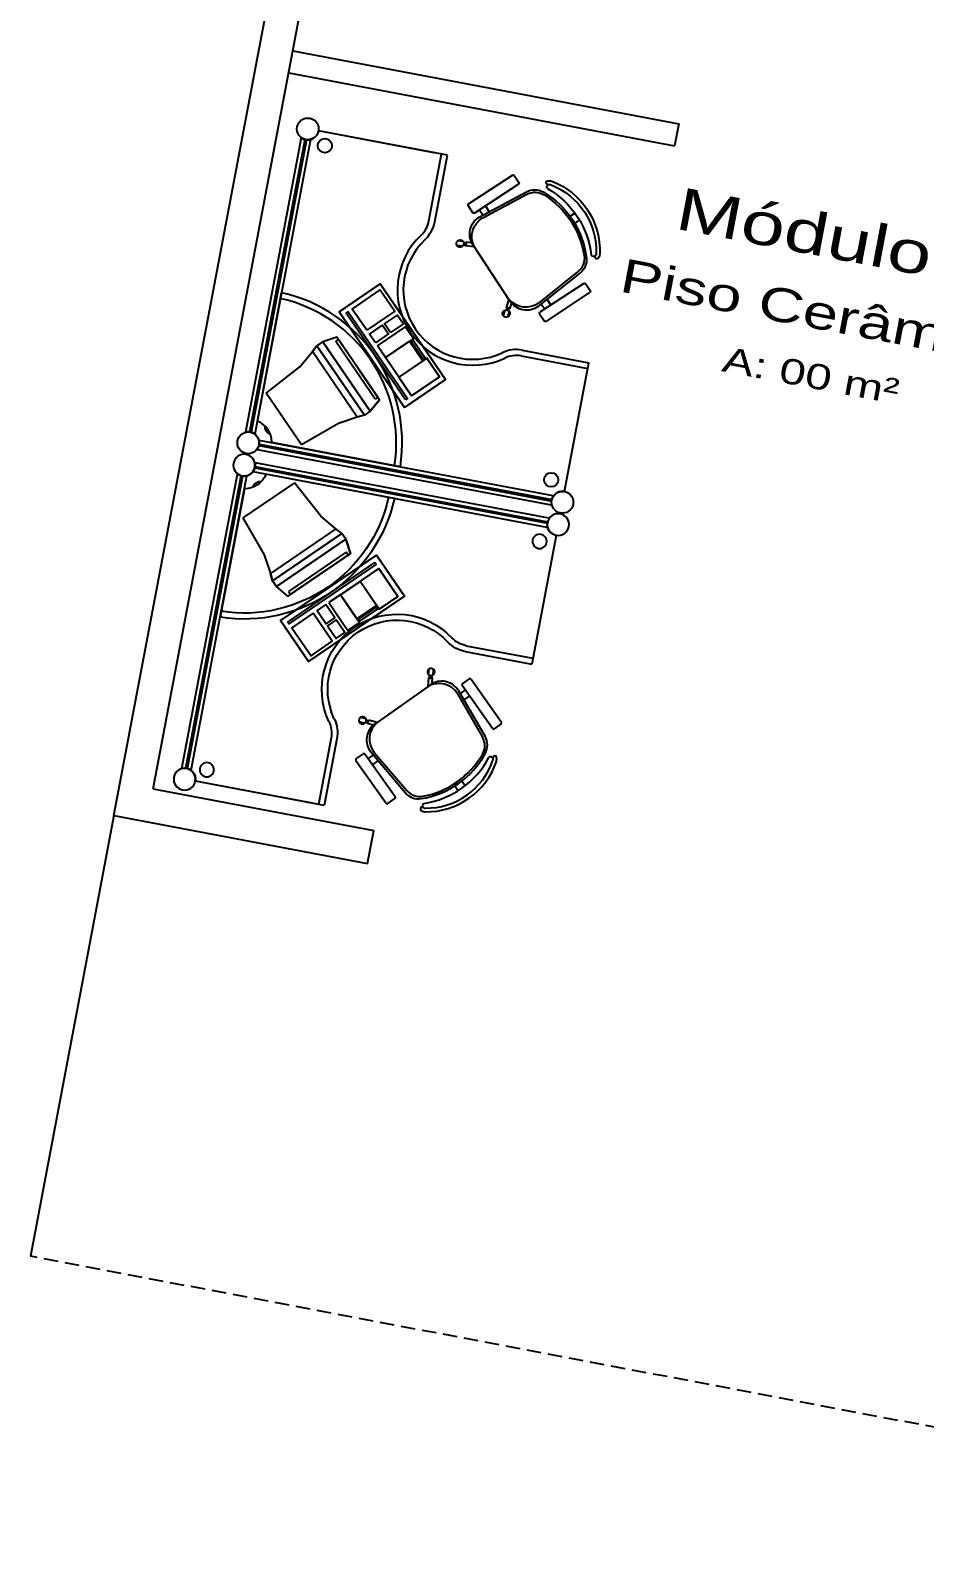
# Model space of a CAD drawing. Header units: inches. Extents: x -18604 to 2753, y -9056 to 3482.
# Drawn here: x -2530 to -2131, y -4831 to -4152 of the extents above; entities that cross this region are included whole.
import ezdxf
from ezdxf.enums import TextEntityAlignment as Align

# ---------------------------------------------------------------- set-up
doc = ezdxf.new("R2010")
doc.units = ezdxf.units.IN
doc.linetypes.add('HIDDEN', pattern=[9.525, 6.35, -3.175])
for name, color, linetype in [('ESPECARQ', 2, 'Continuous'), ('Linha Fina', 253, 'Continuous'), ('MOVEIS', 2, 'Continuous'), ('Parede', 6, 'Continuous'), ('Parede Baixo', 4, 'Continuous'), ('TEXTO', 2, 'Continuous')]:
    doc.layers.add(name, color=color, linetype=linetype)
doc.styles.add('REGUA100', font='GOTHIC.TTF', dxfattribs={"width": 1.4})
doc.styles.add('REGUA60', font='GOTHIC.TTF', dxfattribs={"width": 1.4})

# ---------------------------------------------------------------- blocks, each defined once
blk = doc.blocks.new('INDUNI1')
at = {"color": 0, "style": 'REGUA100', "width": 1.4, "flags": 8}
for tag, p in [('NOME1', (0, 0)), ('NOME2', (0, -4.286))]:
    blk.add_attdef(tag, text='', height=2.5, dxfattribs=at).set_placement(p, align=Align.CENTER)
at = {"layer": 'ESPECARQ', "style": 'REGUA60', "width": 1.4}
blk.add_attdef('AREA', text='', height=1.5, dxfattribs=at).set_placement((0, -7.813), align=Align.CENTER)
at = {"layer": 'ESPECARQ', "style": 'REGUA60', "width": 1.4, "flags": 8}
for tag, p in [('PISO', (0, -10.313)), ('REVPAR', (0, -12.813)), ('PEDIR', (0, -15.313))]:
    blk.add_attdef(tag, text='', height=1.5, dxfattribs=at).set_placement(p, align=Align.CENTER)

msp = doc.modelspace()

# ---------------------------------------------------------------- linework, layer by layer
at = {"layer": 'Linha Fina'}
msp.add_line((-2492.33, -4501.69, -1754.51), (-2529.51, -4698.21, -1754.51), dxfattribs=at)
at = {"layer": 'Linha Fina', "linetype": 'HIDDEN'}
msp.add_line((2546, -5658.5, -1754.51), (-2529.51, -4698.21, -1754.51), dxfattribs=at)
at = {"layer": 'MOVEIS'}
for p, q in [((-2408.84, -4199.4, -1754.51), (-2433.69, -4330.72, -1754.51)), ((-2407.16, -4200.19, -1754.51), (-2431.84, -4330.59, -1754.51)), ((-2406.54, -4200.31, -1754.51), (-2431.21, -4330.71, -1754.51)), ((-2404.69, -4200.19, -1754.51), (-2429.54, -4331.5, -1754.51)), ((-2348.9, -4206.23, -1754.51), (-2401.12, -4196.35, -1754.51)), ((-2343.71, -4207.21, -1754.51), (-2401.12, -4196.35, -1754.51)), ((-2351.92, -4236.43, -1754.51), (-2346.3, -4206.72, -1754.51)), ((-2349.33, -4236.92, -1754.51), (-2343.71, -4207.21, -1754.51)), ((-2334.24, -4228.86, -1754.31), (-2314.68, -4215.99, -1754.31)), ((-2311.98, -4220.08, -1754.31), (-2331.54, -4232.95, -1754.31)), ((-2313.92, -4216.14, -1754.31), (-2311.83, -4219.33, -1754.31)), ((-2329.5, -4234.75, -1754.31), (-2308.43, -4223.44, -1754.31)), ((-2327.96, -4235.1, -1754.31), (-2308.21, -4224.57, -1754.31)), ((-2332.3, -4232.8, -1754.31), (-2334.39, -4229.61, -1754.31)), ((-2327.88, -4233.95, -1754.31), (-2329.45, -4231.57, -1754.31)), ((-2325.07, -4232.28, -1754.31), (-2326.72, -4229.78, -1754.31)), ((-2289, -4234.39, -1754.31), (-2286.86, -4232.98, -1754.31)), ((-2286.9, -4237.57, -1754.31), (-2284.76, -4236.16, -1754.31)), ((-2336.87, -4247.72, -1754.31), (-2339.39, -4247.43, -1754.31)), ((-2336.64, -4245.68, -1754.31), (-2339.16, -4245.39, -1754.31)), ((-2335.63, -4247.42, -1754.31), (-2335.65, -4247.63, -1754.31)), ((-2331.62, -4248.08, -1754.31), (-2335.65, -4247.63, -1754.31)), ((-2335.47, -4246, -1754.31), (-2335.49, -4246.21, -1754.31)), ((-2332.79, -4246.31, -1754.31), (-2335.47, -4246, -1754.31)), ((-2315.64, -4272.36, -1754.31), (-2332.32, -4247.02, -1754.31)), ((-2303.25, -4274.63, -1754.31), (-2284.53, -4259.75, -1754.31)), ((-2302.97, -4273.08, -1754.31), (-2285.49, -4259.1, -1754.31)), ((-2373.67, -4264.48, -1752.4), (-2391.98, -4276.96, -1752.4)), ((-2386.12, -4275.76, -1752.4), (-2373.6, -4267.23, -1752.4)), ((-2373.67, -4264.48, -1752.4), (-2373.67, -4264.48, -1754.51)), ((-2344.53, -4307.21, -1754.51), (-2373.67, -4264.48, -1754.51)), ((-2344.53, -4307.21, -1752.4), (-2373.67, -4264.48, -1752.4)), ((-2373.6, -4267.23, -1752.4), (-2367.14, -4276.69, -1752.4)), ((-2282.85, -4264.34, -1754.31), (-2302.41, -4277.21, -1754.31)), ((-2280, -4267.68, -1754.31), (-2282.1, -4264.5, -1754.31)), ((-2428.39, -4325.71, -1754.51), (-2417.56, -4268.48, -1754.51)), ((-2316.34, -4271.3, -1754.31), (-2317.51, -4275.19, -1754.31)), ((-2315.17, -4273.08, -1754.31), (-2315.95, -4275.66, -1754.31)), ((-2301.88, -4273.46, -1754.31), (-2300.31, -4275.84, -1754.31)), ((-2299.71, -4281.31, -1754.31), (-2280.16, -4268.43, -1754.31)), ((-2299.23, -4271.54, -1754.31), (-2297.59, -4274.04, -1754.31)), ((-2391.98, -4276.96, -1752.4), (-2362.85, -4319.7, -1752.4)), ((-2388.75, -4277.56, -1752.4), (-2387.88, -4276.96, -1752.4)), ((-2362.36, -4316.26, -1752.4), (-2388.75, -4277.56, -1752.4)), ((-2387.88, -4276.96, -1752.4), (-2361.49, -4315.67, -1752.4)), ((-2379.66, -4285.23, -1752.4), (-2386.12, -4275.76, -1752.4)), ((-2367.14, -4276.69, -1752.4), (-2379.66, -4285.23, -1752.4)), ((-2371.7, -4282.36, -1752.4), (-2365.95, -4278.44, -1752.4)), ((-2365.95, -4278.44, -1752.4), (-2363.28, -4282.36, -1752.4)), ((-2318.07, -4276.27, -1754.31), (-2318.81, -4278.7, -1754.31)), ((-2317.31, -4275.25, -1754.31), (-2317.51, -4275.19, -1754.31)), ((-2316.11, -4276.86, -1754.31), (-2316.84, -4279.3, -1754.31)), ((-2315.95, -4275.66, -1754.31), (-2316.15, -4275.6, -1754.31)), ((-2302.56, -4277.97, -1754.31), (-2300.47, -4281.15, -1754.31)), ((-2392.92, -4288.28, -1752.4), (-2399.19, -4290.32, -1752.4)), ((-2383.41, -4302.24, -1752.4), (-2392.92, -4288.28, -1752.4)), ((-2378.47, -4286.97, -1752.4), (-2372.57, -4282.95, -1752.4)), ((-2375.8, -4290.9, -1752.4), (-2378.47, -4286.97, -1752.4)), ((-2369.9, -4286.87, -1752.4), (-2375.8, -4290.9, -1752.4)), ((-2374.91, -4292.21, -1752.4), (-2362.39, -4283.67, -1752.4)), ((-2372.57, -4282.95, -1752.4), (-2369.9, -4286.87, -1752.4)), ((-2369.03, -4286.28, -1752.4), (-2371.7, -4282.36, -1752.4)), ((-2363.28, -4282.36, -1752.4), (-2369.03, -4286.28, -1752.4)), ((-2362.39, -4283.67, -1752.4), (-2358.82, -4288.9, -1752.4)), ((-2409.47, -4301.48, -1755.57), (-2403.83, -4294.76, -1753.46)), ((-2401.81, -4292.11, -1753.46), (-2403.83, -4294.76, -1753.46)), ((-2403.83, -4294.76, -1753.46), (-2401.81, -4292.11, -1753.46)), ((-2401.81, -4292.11, -1753.46), (-2399.19, -4290.32, -1752.4)), ((-2399.19, -4290.32, -1752.4), (-2401.81, -4292.11, -1752.4)), ((-2380.7, -4323.07, -1753.46), (-2401.81, -4292.11, -1753.46)), ((-2380.7, -4323.07, -1752.4), (-2401.81, -4292.11, -1752.4)), ((-2378.08, -4321.28, -1752.4), (-2399.19, -4290.32, -1752.4)), ((-2399.19, -4290.32, -1752.4), (-2378.08, -4321.28, -1752.4)), ((-2393.48, -4290.28, -1752.4), (-2392.17, -4289.38, -1752.4)), ((-2375.95, -4315.98, -1752.4), (-2393.48, -4290.28, -1752.4)), ((-2374.64, -4315.09, -1752.4), (-2392.17, -4289.38, -1752.4)), ((-2381.46, -4305.08, -1747.12), (-2391.43, -4290.47, -1747.12)), ((-2359.73, -4314.47, -1752.4), (-2374.91, -4292.21, -1752.4)), ((-2358.82, -4288.9, -1752.4), (-2360.56, -4290.09, -1752.4)), ((-2360.56, -4290.09, -1752.4), (-2354.62, -4298.81, -1752.4)), ((-2359.83, -4290.23, -1752.4), (-2358.96, -4289.64, -1752.4)), ((-2354.48, -4298.08, -1752.4), (-2359.83, -4290.23, -1752.4)), ((-2358.96, -4289.64, -1752.4), (-2353.6, -4297.48, -1752.4)), ((-2310.35, -4294.1, -1754.51), (-2280.64, -4299.72, -1754.51)), ((-2424.4, -4313.32, -1755.57), (-2409.47, -4301.48, -1755.57)), ((-2383.41, -4302.24, -1752.4), (-2373.89, -4316.19, -1752.4)), ((-2354.62, -4298.81, -1752.4), (-2352.87, -4297.62, -1752.4)), ((-2353.6, -4297.48, -1752.4), (-2354.48, -4298.08, -1752.4)), ((-2352.87, -4297.62, -1752.4), (-2347.21, -4305.93, -1752.4)), ((-2310.84, -4296.69, -1754.51), (-2281.13, -4302.31, -1754.51)), ((-2291.5, -4357.13, -1754.51), (-2280.64, -4299.72, -1754.51)), ((-2388.04, -4306.68, -1752.4), (-2378.08, -4321.28, -1752.4)), ((-2362.85, -4319.7, -1752.4), (-2344.53, -4307.21, -1752.4)), ((-2347.21, -4305.93, -1752.4), (-2359.73, -4314.47, -1752.4)), ((-2344.53, -4307.21, -1752.4), (-2344.53, -4307.21, -1754.51)), ((-2408.7, -4336.34, -1755.57), (-2424.4, -4313.32, -1755.57)), ((-2374.64, -4315.09, -1752.4), (-2375.95, -4315.98, -1752.4)), ((-2374.64, -4315.09, -1752.4), (-2374.64, -4315.09, -1752.4)), ((-2374.64, -4315.09, -1752.4), (-2374.64, -4315.09, -1752.4)), ((-2361.49, -4315.67, -1752.4), (-2362.36, -4316.26, -1752.4)), ((-2378.08, -4321.28, -1752.4), (-2380.7, -4323.07, -1753.46)), ((-2378.08, -4321.28, -1752.4), (-2380.7, -4323.07, -1752.4)), ((-2373.89, -4316.19, -1752.4), (-2378.08, -4321.28, -1752.4)), ((-2392.23, -4326.77, -1755.57), (-2408.7, -4336.34, -1755.57)), ((-2383.91, -4323.98, -1753.46), (-2392.23, -4326.77, -1755.57)), ((-2380.7, -4323.07, -1753.46), (-2383.91, -4323.98, -1753.46)), ((-2380.7, -4323.07, -1753.46), (-2383.91, -4323.98, -1753.46)), ((-2427.69, -4334.21, -1754.51), (-2296.7, -4358.99, -1754.51)), ((-2427.56, -4336.06, -1754.51), (-2297.03, -4360.76, -1754.51)), ((-2364.65, -4346.08, -1754.51), (-2421.88, -4335.26, -1754.51)), ((-2428.47, -4338.36, -1754.51), (-2297.48, -4363.14, -1754.51)), ((-2427.68, -4336.68, -1754.51), (-2297.15, -4361.38, -1754.51)), ((-2462.06, -4480.66, -1754.51), (-2437.21, -4349.35, -1754.51)), ((-2430.35, -4348.29, -1754.51), (-2299.36, -4373.07, -1754.51)), ((-2429.57, -4344.14, -1754.51), (-2298.58, -4368.92, -1754.51)), ((-2429.56, -4346.61, -1754.51), (-2299.03, -4371.31, -1754.51)), ((-2429.44, -4345.99, -1754.51), (-2298.91, -4370.69, -1754.51)), ((-2367.33, -4360.27, -1754.51), (-2424.56, -4349.44, -1754.51)), ((-2460.21, -4480.54, -1754.51), (-2435.54, -4350.14, -1754.51)), ((-2459.58, -4480.66, -1754.51), (-2434.91, -4350.26, -1754.51)), ((-2457.91, -4481.45, -1754.51), (-2433.06, -4350.14, -1754.51)), ((-2434.11, -4355.94, -1754.51), (-2444.94, -4413.18, -1754.51)), ((-2411.9, -4353.24, -1755.57), (-2434.92, -4368.94, -1755.57)), ((-2400.06, -4368.17, -1755.57), (-2411.9, -4353.24, -1755.57)), ((-2434.92, -4368.94, -1755.57), (-2425.35, -4385.41, -1755.57)), ((-2393.34, -4373.8, -1753.46), (-2400.06, -4368.17, -1755.57)), ((-2390.68, -4375.83, -1753.46), (-2421.64, -4396.94, -1753.46)), ((-2390.68, -4375.83, -1752.4), (-2421.64, -4396.94, -1752.4)), ((-2390.68, -4375.83, -1753.46), (-2393.34, -4373.8, -1753.46)), ((-2390.68, -4375.83, -1753.46), (-2393.34, -4373.8, -1753.46)), ((-2388.9, -4378.44, -1752.4), (-2390.68, -4375.83, -1753.46)), ((-2388.9, -4378.44, -1752.4), (-2390.68, -4375.83, -1752.4)), ((-2295.2, -4376.7, -1754.51), (-2306.07, -4434.11, -1754.51)), ((-2388.9, -4378.44, -1752.4), (-2419.86, -4399.55, -1752.4)), ((-2419.86, -4399.55, -1752.4), (-2388.9, -4378.44, -1752.4)), ((-2403.51, -4388.4, -1752.4), (-2388.9, -4378.44, -1752.4)), ((-2386.86, -4384.72, -1752.4), (-2388.9, -4378.44, -1752.4)), ((-2425.35, -4385.41, -1755.57), (-2422.56, -4393.73, -1753.46)), ((-2418.03, -4414.62, -1752.4), (-2375.29, -4385.48, -1752.4)), ((-2376.1, -4388.86, -1752.4), (-2414.8, -4415.25, -1752.4)), ((-2388.85, -4384.16, -1752.4), (-2414.56, -4401.69, -1752.4)), ((-2414.2, -4416.12, -1752.4), (-2375.5, -4389.73, -1752.4)), ((-2387.96, -4385.47, -1752.4), (-2413.66, -4402.99, -1752.4)), ((-2400.81, -4394.23, -1752.4), (-2386.86, -4384.72, -1752.4)), ((-2387.96, -4385.47, -1752.4), (-2388.85, -4384.16, -1752.4)), ((-2387.96, -4385.47, -1752.4), (-2387.96, -4385.47, -1752.4)), ((-2387.96, -4385.47, -1752.4), (-2387.96, -4385.47, -1752.4)), ((-2375.5, -4389.73, -1752.4), (-2376.1, -4388.86, -1752.4)), ((-2375.29, -4385.48, -1752.4), (-2362.81, -4403.8, -1752.4)), ((-2421.64, -4396.94, -1753.46), (-2422.56, -4393.73, -1753.46)), ((-2422.56, -4393.73, -1753.46), (-2421.64, -4396.94, -1753.46)), ((-2421.64, -4396.94, -1753.46), (-2419.86, -4399.55, -1752.4)), ((-2419.86, -4399.55, -1752.4), (-2421.64, -4396.94, -1752.4)), ((-2400.81, -4394.23, -1752.4), (-2414.77, -4403.75, -1752.4)), ((-2397.96, -4392.29, -1747.12), (-2412.57, -4402.25, -1747.12)), ((-2374.3, -4391.5, -1752.4), (-2396.56, -4406.67, -1752.4)), ((-2365.77, -4404.02, -1752.4), (-2374.3, -4391.5, -1752.4)), ((-2414.77, -4403.75, -1752.4), (-2419.86, -4399.55, -1752.4)), ((-2414.56, -4401.69, -1752.4), (-2413.66, -4402.99, -1752.4)), ((-2362.81, -4403.8, -1754.51), (-2405.54, -4432.94, -1754.51)), ((-2362.81, -4403.8, -1752.4), (-2405.54, -4432.94, -1752.4)), ((-2374.07, -4409.68, -1752.4), (-2365.77, -4404.02, -1752.4)), ((-2362.81, -4403.8, -1752.4), (-2362.81, -4403.8, -1754.51)), ((-2397.87, -4407.56, -1752.4), (-2401.8, -4410.24, -1752.4)), ((-2401.8, -4410.24, -1752.4), (-2397.77, -4416.14, -1752.4)), ((-2393.85, -4413.46, -1752.4), (-2397.87, -4407.56, -1752.4)), ((-2396.56, -4406.67, -1752.4), (-2388.03, -4419.19, -1752.4)), ((-2383.98, -4413.88, -1752.4), (-2375.26, -4407.93, -1752.4)), ((-2375.4, -4408.67, -1752.4), (-2383.25, -4414.02, -1752.4)), ((-2382.65, -4414.89, -1752.4), (-2374.81, -4409.54, -1752.4)), ((-2374.81, -4409.54, -1752.4), (-2375.4, -4408.67, -1752.4)), ((-2375.26, -4407.93, -1752.4), (-2374.07, -4409.68, -1752.4)), ((-2405.54, -4432.94, -1752.4), (-2418.03, -4414.62, -1752.4)), ((-2414.8, -4415.25, -1752.4), (-2414.2, -4416.12, -1752.4)), ((-2403.54, -4411.43, -1752.4), (-2413, -4417.88, -1752.4)), ((-2395, -4423.95, -1752.4), (-2403.54, -4411.43, -1752.4)), ((-2397.77, -4416.14, -1752.4), (-2393.85, -4413.46, -1752.4)), ((-2393.25, -4414.34, -1752.4), (-2397.18, -4417.01, -1752.4)), ((-2397.18, -4417.01, -1752.4), (-2393.26, -4422.76, -1752.4)), ((-2389.33, -4420.09, -1752.4), (-2393.25, -4414.34, -1752.4)), ((-2388.03, -4419.19, -1752.4), (-2382.79, -4415.63, -1752.4)), ((-2382.79, -4415.63, -1752.4), (-2383.98, -4413.88, -1752.4)), ((-2383.25, -4414.02, -1752.4), (-2382.65, -4414.89, -1752.4)), ((-2413, -4417.88, -1752.4), (-2404.47, -4430.4, -1752.4)), ((-2404.47, -4430.4, -1752.4), (-2395, -4423.95, -1752.4)), ((-2393.26, -4422.76, -1752.4), (-2389.33, -4420.09, -1752.4)), ((-2335.77, -4428.49, -1754.51), (-2306.07, -4434.11, -1754.51)), ((-2335.28, -4425.9, -1754.51), (-2305.58, -4431.52, -1754.51)), ((-2405.54, -4432.94, -1752.4), (-2405.54, -4432.94, -1754.51)), ((-2352.07, -4438.81, -1754.31), (-2351.87, -4436.28, -1754.31)), ((-2350.02, -4438.98, -1754.31), (-2349.82, -4436.44, -1754.31)), ((-2351.23, -4443.34, -1754.31), (-2376.01, -4460.83, -1754.31)), ((-2352.27, -4444.07, -1754.31), (-2351.94, -4440.03, -1754.31)), ((-2351.73, -4440.04, -1754.31), (-2351.94, -4440.03, -1754.31)), ((-2350.53, -4442.85, -1754.31), (-2350.31, -4440.16, -1754.31)), ((-2350.31, -4440.16, -1754.31), (-2350.52, -4440.14, -1754.31)), ((-2323.64, -4462.78, -1754.31), (-2337.14, -4443.65, -1754.31)), ((-2337.01, -4442.9, -1754.31), (-2333.9, -4440.7, -1754.31)), ((-2333.14, -4440.83, -1754.31), (-2319.64, -4459.96, -1754.31)), ((-2339.17, -4447.3, -1754.31), (-2328.01, -4466.7, -1754.31)), ((-2338.87, -4445.76, -1754.31), (-2326.88, -4466.44, -1754.31)), ((-2338.02, -4447.35, -1754.31), (-2335.7, -4445.7, -1754.31)), ((-2336.26, -4450.1, -1754.31), (-2333.81, -4448.37, -1754.31)), ((-2380, -4458.53, -1754.31), (-2382.45, -4457.87, -1754.31)), ((-2380.53, -4460.51, -1754.31), (-2382.98, -4459.85, -1754.31)), ((-2379.32, -4460.63, -1754.31), (-2379.26, -4460.43, -1754.31)), ((-2376.71, -4461.33, -1754.31), (-2379.32, -4460.63, -1754.31)), ((-2378.95, -4459.25, -1754.31), (-2378.9, -4459.05, -1754.31)), ((-2374.97, -4460.1, -1754.31), (-2378.9, -4459.05, -1754.31)), ((-2319.77, -4460.72, -1754.31), (-2322.88, -4462.91, -1754.31)), ((-2395.55, -4466.99, -1754.51), (-2401.17, -4496.7, -1754.51)), ((-2392.95, -4467.48, -1754.51), (-2398.57, -4497.19, -1754.51)), ((-2384.43, -4477.04, -1754.31), (-2370.93, -4496.17, -1754.31)), ((-2381.19, -4474.08, -1754.31), (-2384.3, -4476.28, -1754.31)), ((-2366.93, -4493.34, -1754.31), (-2380.43, -4474.21, -1754.31)), ((-2376.66, -4474.62, -1754.31), (-2378.98, -4476.26, -1754.31)), ((-2377.87, -4473.29, -1754.31), (-2362.39, -4491.52, -1754.31)), ((-2374.65, -4477.2, -1754.31), (-2377.1, -4478.93, -1754.31)), ((-2376.31, -4473.52, -1754.31), (-2361.77, -4490.54, -1754.31)), ((-2403.76, -4496.2, -1754.51), (-2455.98, -4486.32, -1754.51)), ((-2398.57, -4497.19, -1754.51), (-2455.98, -4486.32, -1754.51)), ((-2340.3, -4488.42, -1754.31), (-2338.83, -4490.51, -1754.31)), ((-2337.19, -4486.22, -1754.31), (-2335.71, -4488.32, -1754.31)), ((-2370.17, -4496.3, -1754.31), (-2367.06, -4494.1, -1754.31))]:
    msp.add_line(p, q, dxfattribs=at)
at = {"layer": 'MOVEIS', "extrusion": (0.826234, 0.563328, 0)}
for p, q in [((-2401.81, -4292.11, -1752.4), (-2401.81, -4292.11, -1753.46)), ((-2380.7, -4323.07, -1752.4), (-2380.7, -4323.07, -1753.46))]:
    msp.add_line(p, q, dxfattribs=at)
at = {"layer": 'MOVEIS', "extrusion": (0.563328, -0.826234, 0)}
for p, q in [((-2390.68, -4375.83, -1752.4), (-2390.68, -4375.83, -1753.46)), ((-2421.64, -4396.94, -1752.4), (-2421.64, -4396.94, -1753.46))]:
    msp.add_line(p, q, dxfattribs=at)
at = {"layer": 'MOVEIS'}
for centre, radius in [((-2405.94, -4195.44, -1754.51), 4.86), ((-2398.29, -4202.95, -1754.51), 3.17), ((-2432.44, -4335.46, -1754.51), 4.86), ((-2297.41, -4351.93, -1754.51), 3.17), ((-2292.41, -4361.95, -1754.51), 4.86), ((-2351.09, -4439.64, -1754.31), 0.545), ((-2379.54, -4459.73, -1754.31), 0.545)]:
    msp.add_circle(centre, radius, dxfattribs=at)
for centre, radius, start, end in [((-2405.94, -4195.44, -1754.51), 4.91, 233.81186, 349.28625), ((-2363.54, -4234.23, -1754.51), 11.82, 313.31178, 349.28625), ((-2363.54, -4234.23, -1754.51), 14.46, 313.31178, 349.28625), ((-2332.4, -4267.26, -1754.51), 33.57, 133.31178, 295.26072), ((-2332.4, -4267.26, -1754.51), 30.93, 133.31178, 295.26072), ((-2432.44, -4335.46, -1754.51), 65.97, 351.09357, 77.47893), ((-2432.44, -4335.46, -1754.51), 68.61, 351.09357, 77.47893), ((-2313.03, -4308.31, -1754.51), 14.46, 79.28625, 115.26072), ((-2313.03, -4308.31, -1754.51), 11.82, 79.28625, 115.26072), ((-2432.44, -4335.46, -1754.51), 10.56, 1.11575, 67.45675), ((-2422.01, -4328.36, -1754.51), 3.14, 170.87909, 257.6934), ((-2432.44, -4335.46, -1754.51), 4.91, 323.81186, 104.76063), ((-2292.41, -4361.95, -1754.51), 4.91, 79.28625, 156.86757), ((-2350.94, -4437.63, -1754.31), 1.63, 277.93564, 253.75591), ((-2347.37, -4452.42, -1754.31), 9.66, 31.96728, 119.62702), ((-2351.08, -4439.55, -1754.31), 0.817, 217.1996, 313.57897), ((-2346.2, -4450.46, -1754.31), 8.71, 32.65027, 125.21951), ((-2336.7, -4443.34, -1754.31), 0.545, 125.21951, 215.21951), ((-2333.58, -4441.14, -1754.31), 0.545, 35.21951, 125.21951), ((-2381.49, -4459.19, -1754.31), 1.63, 356.68312, 332.50339), ((-2370.99, -4467.95, -1754.31), 8.71, 125.21951, 217.78875), ((-2379.63, -4459.7, -1754.31), 0.817, 296.86005, 33.23942), ((-2368.75, -4467.51, -1754.31), 9.66, 130.812, 218.47174), ((-2323.19, -4462.47, -1754.31), 0.545, 215.21951, 305.21951), ((-2320.08, -4460.27, -1754.31), 0.545, 305.21951, 35.21951), ((-2334.61, -4470.5, -1754.31), 7.62, 329.48343, 29.91962), ((-2333.47, -4470.27, -1754.31), 7.62, 331.61481, 30.09826), ((-2383.99, -4476.73, -1754.31), 0.545, 125.21951, 215.21951), ((-2380.88, -4474.53, -1754.31), 0.545, 35.21951, 125.21951), ((-2361.46, -4455.14, -1754.31), 39.44, 278.82422, 331.61481), ((-2362.02, -4454.35, -1754.31), 39.44, 280.9556, 329.48343), ((-2359.99, -4457.23, -1754.31), 39.44, 278.45695, 331.98207), ((-2359.99, -4457.23, -1754.31), 39.44, 278.45695, 331.98207), ((-2353.27, -4466.75, -1754.31), 33.24, 269.3433, 341.09572), ((-2353.27, -4466.75, -1754.31), 31.61, 269.36367, 341.07535), ((-2353.27, -4466.75, -1754.31), 31.61, 269.36367, 341.07535), ((-2324.4, -4476.53, -1754.31), 1.09, 10.07405, 134.89006), ((-2324.4, -4476.53, -1754.31), 1.09, 10.07405, 134.89006), ((-2322.56, -4475.9, -1754.31), 0.852, 349.89397, 185.40863), ((-2324.67, -4476.58, -1754.31), 1.36, 342.08941, 10.07405), ((-2324.67, -4476.58, -1754.31), 1.36, 342.08941, 10.07405), ((-2324.67, -4476.58, -1754.31), 2.99, 341.76239, 10.07405), ((-2356.58, -4486.58, -1754.31), 7.62, 220.34076, 278.82422), ((-2355.98, -4485.58, -1754.31), 7.62, 220.51941, 280.9556), ((-2370.49, -4495.85, -1754.31), 0.545, 215.21951, 305.21951), ((-2367.37, -4493.66, -1754.31), 0.545, 305.21951, 35.21951), ((-2354.92, -4498.75, -1754.31), 0.852, 65.03039, 260.54505), ((-2353.72, -4497.23, -1754.31), 1.09, 115.54896, 240.36498), ((-2353.72, -4497.23, -1754.31), 1.09, 115.54896, 240.36498), ((-2353.58, -4496.99, -1754.31), 1.36, 240.36498, 268.34961), ((-2353.58, -4496.99, -1754.31), 1.36, 240.36498, 268.34961), ((-2353.58, -4496.99, -1754.31), 2.99, 240.36498, 268.67664)]:
    msp.add_arc(centre, radius, start, end, dxfattribs=at)
at = {"layer": 'MOVEIS', "extrusion": (0, 0, -1)}
for centre, major_axis, start_param, end_param in [((-2314.38, -4216.44, -1754.31), (-0.385, 0.385), 0.203279, 1.774075), ((-2312.28, -4219.63, -1754.31), (-0.385, 0.385), 1.774075, 3.344871), ((-2298.83, -4219.43, -1754.31), (-0.602, 0.602), 3.865169, 7.277544), ((-2298.27, -4221.29, -1754.31), (-0.77, 0.77), 4.746885, 6.925335), ((-2298.27, -4221.29, -1754.31), (-0.77, 0.77), 4.746885, 6.925335), ((-2298.23, -4221.56, -1754.31), (-2.12, 2.12), 0.64215, 1.136282), ((-2298.23, -4221.56, -1754.31), (-0.963, 0.963), 0.64215, 1.130574), ((-2298.23, -4221.56, -1754.31), (-0.963, 0.963), 0.64215, 1.130574), ((-2308.99, -4249.83, -1754.31), (-22.35, 22.35), 1.148273, 2.399878), ((-2308.99, -4249.83, -1754.31), (-22.35, 22.35), 1.148273, 2.399878), ((-2308.99, -4249.83, -1754.31), (-23.5, 23.5), 1.147917, 2.400233), ((-2304.83, -4230.15, -1754.31), (-5.39, 5.39), 0.292661, 1.31339), ((-2304.63, -4231.3, -1754.31), (-5.39, 5.39), 0.295779, 1.35059), ((-2320.86, -4257.64, -1754.31), (-27.89, 27.89), 1.31339, 2.23476), ((-2321.67, -4258.17, -1754.31), (-27.89, 27.89), 1.35059, 2.19756), ((-2318.72, -4256.23, -1754.31), (-27.89, 27.89), 1.30698, 2.24117), ((-2318.72, -4256.23, -1754.31), (-27.89, 27.89), 1.30698, 2.24117), ((-2333.94, -4229.31, -1754.31), (-0.385, 0.385), 4.915668, 6.486464), ((-2331.84, -4232.5, -1754.31), (-0.385, 0.385), 3.344871, 4.915668), ((-2323.12, -4243.46, -1754.31), (-6.83, 6.83), 5.013275, 6.543226), ((-2325.04, -4242.23, -1754.31), (-6.16, 6.16), 4.915668, 6.531306), ((-2338.02, -4246.55, -1754.31), (-1.16, 1.16), 2.672284, 8.533454), ((-2336.01, -4246.76, -1754.31), (-0.385, 0.385), 0.203279, 6.486464), ((-2336.1, -4246.75, -1754.31), (-0.578, 0.578), 1.628175, 3.310312), ((-2290.25, -4253.14, -1754.31), (-5.39, 5.39), 2.19756, 3.252371), ((-2289.27, -4253.78, -1754.31), (-5.39, 5.39), 2.23476, 3.255489), ((-2278.54, -4251.27, -1754.31), (-0.77, 0.77), 2.906, 5.084451), ((-2278.54, -4251.27, -1754.31), (-0.77, 0.77), 2.906, 5.084451), ((-2277.05, -4252.52, -1754.31), (-0.602, 0.602), 2.553792, 5.966166), ((-2278.77, -4251.12, -1754.31), (-0.963, 0.963), 2.417576, 2.906), ((-2278.77, -4251.12, -1754.31), (-0.963, 0.963), 2.417576, 2.906), ((-2278.77, -4251.12, -1754.31), (-2.12, 2.12), 2.411869, 2.906), ((-2282.55, -4264.8, -1754.31), (-0.385, 0.385), 0.203279, 1.774075), ((-2280.46, -4267.98, -1754.31), (-0.385, 0.385), 1.774075, 3.344871), ((-2316.89, -4275.94, -1754.31), (-0.578, 0.578), 0.237838, 1.919975), ((-2308.73, -4265.32, -1754.31), (-6.83, 6.83), 3.288109, 4.81806), ((-2308.36, -4267.57, -1754.31), (-6.16, 6.16), 3.30003, 4.915668), ((-2317.46, -4277.78, -1754.31), (-1.16, 1.16), 1.297882, 7.159051), ((-2316.86, -4275.85, -1754.31), (-0.385, 0.385), 0.203279, 6.486464), ((-2302.11, -4277.67, -1754.31), (-0.385, 0.385), 4.915668, 6.486464), ((-2300.01, -4280.85, -1754.31), (-0.385, 0.385), 3.344871, 4.915668), ((-2434.31, -4345.39, -1754.51), (3.43, 3.43), 4.113981, 10.397166), ((-2434.31, -4345.39, -1754.51), (3.47, 3.47), 0.527777, 2.987797), ((-2434.31, -4345.39, -1754.51), (7.46, 7.46), 1.178852, 2.336721), ((-2427.21, -4355.81, -1754.51), (2.22, 2.22), 4.141781, 5.656977), ((-2434.31, -4345.39, -1754.51), (48.52, 48.52), 1.003932, 2.511641), ((-2434.31, -4345.39, -1754.51), (46.65, 46.65), 1.003932, 2.511641), ((-2294.29, -4371.88, -1754.51), (3.43, 3.43), 4.113981, 10.397166), ((-2302.6, -4379.39, -1754.51), (2.24, 2.24), 4.113981, 10.397166), ((-2294.29, -4371.88, -1754.51), (3.47, 3.47), 2.543185, 3.897234), ((-2366.11, -4445.42, -1754.51), (23.74, 23.74), 3.486108, 6.31265), ((-2366.11, -4445.42, -1754.51), (21.87, 21.87), 3.486108, 6.31265), ((-2333.08, -4414.28, -1754.51), (10.23, 10.23), 2.543185, 3.171058), ((-2333.08, -4414.28, -1754.51), (8.36, 8.36), 2.543185, 3.171058), ((-2407.16, -4464.79, -1754.51), (10.23, 10.23), 0.344515, 0.972388), ((-2407.16, -4464.79, -1754.51), (8.36, 8.36), 0.344515, 0.972388), ((-2450.93, -4481.22, -1754.51), (2.24, 2.24), 4.113981, 10.397166), ((-2460.81, -4485.41, -1754.51), (3.43, 3.43), 4.113981, 10.397166), ((-2460.81, -4485.41, -1754.51), (3.47, 3.47), -1.04302, 0.972388)]:
    msp.add_ellipse(centre, major_axis=major_axis, ratio=1, start_param=start_param, end_param=end_param, dxfattribs=at)
at = {"layer": 'MOVEIS'}
for points in [[(-2362.85, -4319.7, -1752.4), (-2391.98, -4276.96, -1752.4), (-2373.67, -4264.48, -1752.4), (-2344.53, -4307.21, -1752.4)], [(-2379.66, -4285.23, -1752.4), (-2386.12, -4275.76, -1752.4), (-2373.6, -4267.23, -1752.4), (-2367.14, -4276.69, -1752.4)], [(-2373.67, -4264.48, -1752.4), (-2373.67, -4264.48, -1754.51), (-2344.53, -4307.21, -1754.51), (-2344.53, -4307.21, -1752.4)], [(-2362.36, -4316.26, -1752.4), (-2388.75, -4277.56, -1752.4), (-2387.88, -4276.96, -1752.4), (-2361.49, -4315.67, -1752.4)], [(-2369.03, -4286.28, -1752.4), (-2371.7, -4282.36, -1752.4), (-2365.95, -4278.44, -1752.4), (-2363.28, -4282.36, -1752.4)], [(-2378.08, -4321.28, -1752.4), (-2373.89, -4316.19, -1752.4), (-2392.92, -4288.28, -1752.4), (-2399.19, -4290.32, -1752.4)], [(-2375.8, -4290.9, -1752.4), (-2378.47, -4286.97, -1752.4), (-2372.57, -4282.95, -1752.4), (-2369.9, -4286.87, -1752.4)], [(-2374.91, -4292.21, -1752.4), (-2362.39, -4283.67, -1752.4), (-2358.82, -4288.9, -1752.4), (-2371.26, -4297.38, -1752.4)], [(-2383.91, -4323.98, -1753.46), (-2403.83, -4294.76, -1753.46), (-2401.81, -4292.11, -1753.46), (-2380.7, -4323.07, -1753.46)], [(-2380.7, -4323.07, -1752.4), (-2401.81, -4292.11, -1752.4), (-2399.19, -4290.32, -1752.4), (-2378.08, -4321.28, -1752.4)], [(-2365.31, -4306.11, -1752.4), (-2371.26, -4297.38, -1752.4), (-2360.56, -4290.09, -1752.4), (-2354.62, -4298.81, -1752.4)], [(-2354.48, -4298.08, -1752.4), (-2359.83, -4290.23, -1752.4), (-2358.96, -4289.64, -1752.4), (-2353.6, -4297.48, -1752.4)], [(-2359.73, -4314.47, -1752.4), (-2347.21, -4305.93, -1752.4), (-2352.87, -4297.62, -1752.4), (-2365.31, -4306.11, -1752.4)], [(-2393.34, -4373.8, -1753.46), (-2422.56, -4393.73, -1753.46), (-2421.64, -4396.94, -1753.46), (-2390.68, -4375.83, -1753.46)], [(-2390.68, -4375.83, -1752.4), (-2421.64, -4396.94, -1752.4), (-2419.86, -4399.55, -1752.4), (-2388.9, -4378.44, -1752.4)], [(-2388.9, -4378.44, -1752.4), (-2386.86, -4384.72, -1752.4), (-2414.77, -4403.75, -1752.4), (-2419.86, -4399.55, -1752.4)], [(-2375.29, -4385.48, -1752.4), (-2418.03, -4414.62, -1752.4), (-2405.54, -4432.94, -1752.4), (-2362.81, -4403.8, -1752.4)], [(-2376.1, -4388.86, -1752.4), (-2414.8, -4415.25, -1752.4), (-2414.2, -4416.12, -1752.4), (-2375.5, -4389.73, -1752.4)], [(-2382.55, -4397.24, -1752.4), (-2391.28, -4403.19, -1752.4), (-2383.98, -4413.88, -1752.4), (-2375.26, -4407.93, -1752.4)], [(-2374.3, -4391.5, -1752.4), (-2365.77, -4404.02, -1752.4), (-2374.07, -4409.68, -1752.4), (-2382.55, -4397.24, -1752.4)], [(-2405.54, -4432.94, -1752.4), (-2405.54, -4432.94, -1754.51), (-2362.81, -4403.8, -1754.51), (-2362.81, -4403.8, -1752.4)], [(-2396.56, -4406.67, -1752.4), (-2388.03, -4419.19, -1752.4), (-2382.79, -4415.63, -1752.4), (-2391.28, -4403.19, -1752.4)], [(-2397.87, -4407.56, -1752.4), (-2401.8, -4410.24, -1752.4), (-2397.77, -4416.14, -1752.4), (-2393.85, -4413.46, -1752.4)], [(-2375.4, -4408.67, -1752.4), (-2383.25, -4414.02, -1752.4), (-2382.65, -4414.89, -1752.4), (-2374.81, -4409.54, -1752.4)], [(-2403.54, -4411.43, -1752.4), (-2413, -4417.88, -1752.4), (-2404.47, -4430.4, -1752.4), (-2395, -4423.95, -1752.4)], [(-2393.25, -4414.34, -1752.4), (-2397.18, -4417.01, -1752.4), (-2393.26, -4422.76, -1752.4), (-2389.33, -4420.09, -1752.4)]]:
    msp.add_3dface(points, dxfattribs=at)
at = {"layer": 'Parede'}
for p, q in [((-2492.33, -4501.69, -1754.51), (-2322.22, -3602.64, -1754.51)), ((-2474.8, -4489.74, -1754.51), (-2347.46, -3816.68, -1754.51)), ((-2474.8, -4489.74, -1754.51), (-2376.54, -4508.33, -1754.51)), ((-2492.33, -4501.69, -1754.51), (-2379.33, -4523.07, -1754.51)), ((-2379.33, -4523.07, -1754.51), (-2376.54, -4508.33, -1754.51))]:
    msp.add_line(p, q, dxfattribs=at)
at = {"layer": 'Parede Baixo'}
for p, q in [((-2412.52, -4160.58, -1754.51), (-2240.57, -4193.12, -1754.51)), ((-2414.38, -4170.41, -1754.51), (-2242.43, -4202.94, -1754.51)), ((-2240.57, -4193.12, -1754.51), (-2242.43, -4202.94, -1754.51))]:
    msp.add_line(p, q, dxfattribs=at)

# ---------------------------------------------------------------- block references
at = {"layer": 'TEXTO'}
ref = msp.add_blockref('INDUNI1', (-2171.83, -4253.23, -1817.95), dxfattribs=dict(at, xscale=7.499999999995258, yscale=7.499999999992724, zscale=7.5, rotation=349.2862480787863))
ref.add_attrib('NOME1', 'Módulo 1', dxfattribs={"layer": '0', "color": 0, "height": 18.75, "rotation": 349.28625, "style": 'REGUA100', "width": 1.4, "flags": 8}).set_placement((-2171.83, -4253.23, -1817.95), align=Align.CENTER)
ref.add_attrib('NOME2', 'Piso Cerâmico', dxfattribs={"layer": '0', "color": 0, "height": 15, "rotation": 349.28625, "style": 'REGUA100', "width": 1.4, "flags": 8}).set_placement((-2177.81, -4284.81, -1817.95), align=Align.CENTER)
ref.add_attrib('AREA', 'A: 00 m²', dxfattribs={"layer": 'ESPECARQ', "height": 11.25, "rotation": 349.28625, "style": 'REGUA60', "width": 1.4}).set_placement((-2182.73, -4310.81, -1817.95), align=Align.CENTER)

doc.saveas('drawing.dxf')
